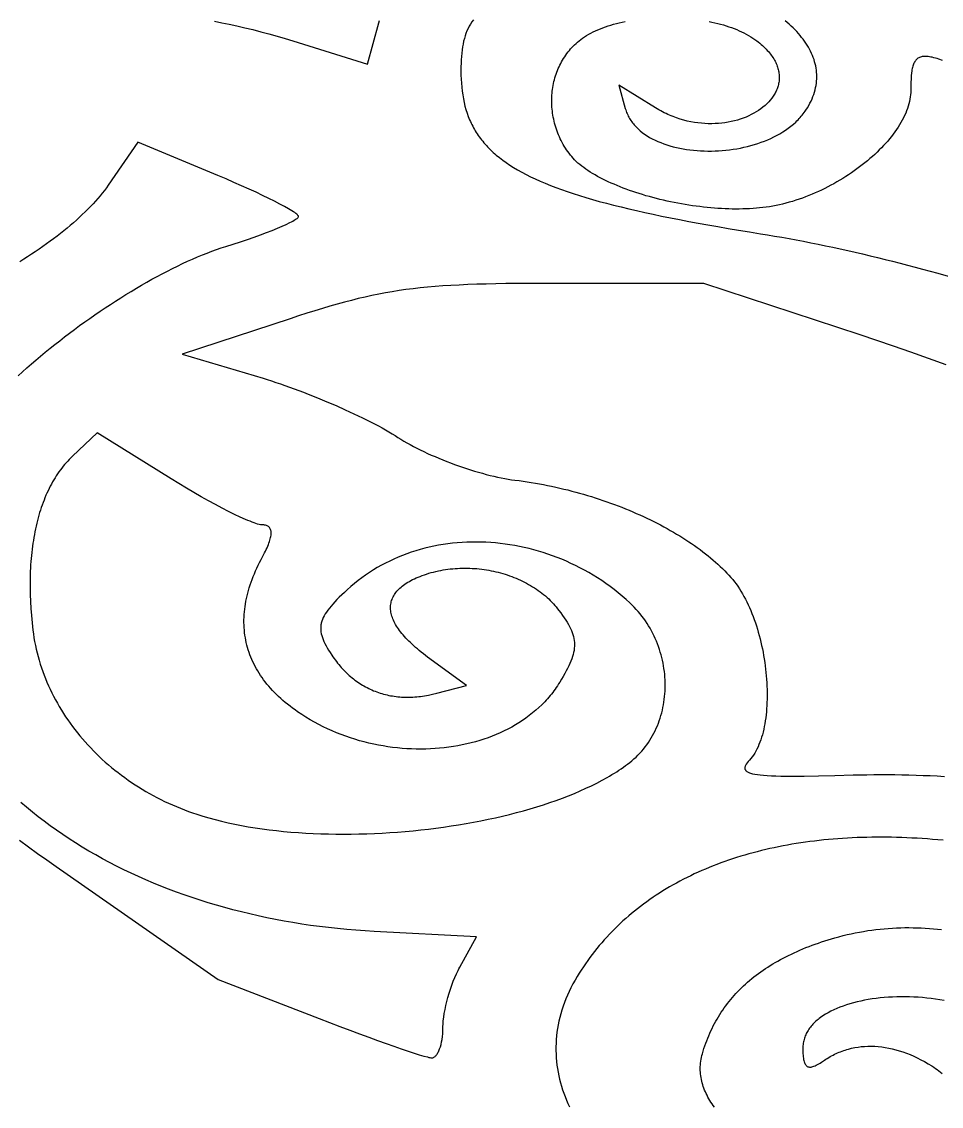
# Model space of a CAD drawing. Extents: x -500 to 500, y -999 to 1001.
# Drawn here: x -6.6 to 194.2, y -171.1 to 65.8 of the extents above; entities that cross this region are included whole.
import ezdxf

# ---------------------------------------------------------------- set-up
doc = ezdxf.new("R2010")
doc.units = 0
doc.layers.add('LAYER_1', color=18, linetype='CONTINUOUS')

msp = doc.modelspace()

# ---------------------------------------------------------------- linework, layer by layer
at = {"layer": 'LAYER_1'}
for points in [[(35.51, 65.87), (37.08, 65.57), (38.71, 65.23), (40.39, 64.87), (42.11, 64.47), (43.86, 64.05), (45.63, 63.6), (47.4, 63.13), (49.16, 62.64), (50.9, 62.13), (52.61, 61.61), (68.94, 56.5), (71.39, 65.52), (71.55, 66.04)], [(92.04, 66.21), (91.71, 65.75), (91.41, 65.28), (91.13, 64.8), (90.87, 64.3), (90.64, 63.78), (90.42, 63.24), (90.23, 62.69), (90.06, 62.12), (89.91, 61.53), (89.78, 60.91), (89.67, 60.28), (89.57, 59.62), (89.49, 58.93), (89.43, 58.21), (89.38, 57.47), (89.35, 56.7), (89.33, 55.9), (89.32, 55.06), (89.33, 54.14), (89.37, 53.23), (89.42, 52.35), (89.49, 51.48), (89.59, 50.62), (89.7, 49.79), (89.85, 48.96), (90.01, 48.16), (90.2, 47.37), (90.42, 46.6), (90.66, 45.84), (90.92, 45.1), (91.07, 44.73), (91.22, 44.37), (91.37, 44.01), (91.54, 43.66), (91.71, 43.31), (91.89, 42.96), (92.07, 42.61), (92.26, 42.27), (92.46, 41.94), (92.67, 41.6), (92.88, 41.27), (93.1, 40.94), (93.33, 40.62), (93.57, 40.29), (93.81, 39.98), (94.07, 39.66), (94.32, 39.35), (94.59, 39.04), (94.87, 38.73), (95.15, 38.43), (95.44, 38.13), (95.74, 37.83), (96.05, 37.53), (96.37, 37.24), (96.69, 36.95), (97.02, 36.67), (97.71, 36.1), (98.44, 35.55), (99.2, 35), (100, 34.46), (100.83, 33.94), (101.7, 33.42), (102.61, 32.91), (103.55, 32.41), (104.54, 31.92), (105.56, 31.44), (106.62, 30.96), (107.72, 30.49), (108.87, 30.03), (110.05, 29.58), (111.27, 29.13), (112.54, 28.69), (113.85, 28.25), (115.21, 27.82), (116.61, 27.39), (118.05, 26.97), (119.54, 26.55), (121.07, 26.14), (122.65, 25.73), (124.28, 25.33), (125.96, 24.93), (127.68, 24.53), (129.45, 24.13), (131.27, 23.74), (133.14, 23.35), (135.06, 22.96), (137.03, 22.57), (139.05, 22.18), (141.13, 21.8), (143.26, 21.41), (145.44, 21.03), (147.67, 20.64), (149.96, 20.26), (152.3, 19.87), (154.7, 19.49), (156.25, 19.23), (157.82, 18.97), (159.39, 18.7), (160.96, 18.41), (162.55, 18.12), (164.14, 17.82), (165.73, 17.51), (167.33, 17.19), (168.94, 16.86), (170.55, 16.52), (172.16, 16.17), (173.78, 15.81), (175.4, 15.44), (177.03, 15.07), (178.66, 14.68), (180.29, 14.29), (181.93, 13.88), (183.56, 13.47), (185.21, 13.05), (186.85, 12.63), (188.49, 12.19), (190.14, 11.75), (193.43, 10.83), (196.73, 9.89)], [(194.49, 57.33), (193.67, 57.61), (193.29, 57.73), (192.92, 57.84), (192.57, 57.93), (192.24, 58.01), (191.92, 58.07), (191.61, 58.13), (191.32, 58.16), (191.04, 58.19), (190.78, 58.2), (190.53, 58.2), (190.29, 58.18), (190.07, 58.15), (189.86, 58.1), (189.66, 58.05), (189.47, 57.98), (189.29, 57.89), (189.12, 57.79), (188.97, 57.68), (188.82, 57.55), (188.69, 57.41), (188.56, 57.26), (188.45, 57.09), (188.34, 56.91), (188.24, 56.71), (188.15, 56.5), (188.07, 56.28), (187.99, 56.04), (187.93, 55.79), (187.87, 55.53), (187.81, 55.25), (187.76, 54.95), (187.72, 54.65), (187.66, 53.99), (187.61, 53.28), (187.58, 52.51), (187.56, 51.69), (187.56, 50.8), (187.54, 50.32), (187.51, 49.83), (187.45, 49.34), (187.37, 48.84), (187.27, 48.34), (187.14, 47.84), (187, 47.33), (186.83, 46.83), (186.64, 46.32), (186.44, 45.81), (186.21, 45.3), (185.96, 44.79), (185.69, 44.28), (185.41, 43.77), (185.11, 43.26), (184.79, 42.76), (184.45, 42.25), (184.09, 41.74), (183.72, 41.24), (183.33, 40.73), (182.93, 40.23), (182.51, 39.73), (182.07, 39.24), (181.62, 38.75), (181.16, 38.26), (180.68, 37.77), (180.19, 37.29), (179.68, 36.81), (179.16, 36.34), (178.63, 35.88), (178.09, 35.42), (177.53, 34.96), (176.97, 34.51), (176.39, 34.07), (175.8, 33.63), (175.21, 33.2), (174.6, 32.78), (173.98, 32.36), (173.36, 31.96), (172.73, 31.56), (172.08, 31.17), (171.43, 30.79), (170.78, 30.41), (170.11, 30.05), (169.44, 29.7), (168.76, 29.36), (168.08, 29.02), (167.39, 28.7), (166.7, 28.39), (166, 28.09), (165.3, 27.8), (164.59, 27.53), (163.88, 27.27), (163.17, 27.01), (162.45, 26.78), (161.74, 26.55), (161.02, 26.34), (160.3, 26.14), (159.57, 25.96), (158.85, 25.79), (158.13, 25.64), (157.4, 25.5), (156.68, 25.38), (155.96, 25.27), (155.26, 25.18), (154.55, 25.1), (153.83, 25.03), (153.1, 24.98), (152.37, 24.93), (151.62, 24.9), (150.87, 24.88), (150.11, 24.86), (149.35, 24.86), (148.58, 24.87), (147.8, 24.89), (147.02, 24.92), (146.24, 24.96), (145.45, 25), (144.66, 25.06), (143.86, 25.13), (143.07, 25.21), (142.27, 25.29), (141.47, 25.39), (140.67, 25.49), (139.87, 25.6), (139.07, 25.72), (138.28, 25.85), (137.48, 25.99), (136.69, 26.14), (135.9, 26.29), (135.11, 26.45), (134.32, 26.62), (133.54, 26.8), (132.77, 26.98), (132, 27.17), (131.24, 27.37), (130.48, 27.58), (129.73, 27.79), (128.99, 28.01), (128.26, 28.24), (127.53, 28.47), (126.82, 28.71), (126.11, 28.95), (125.41, 29.21), (124.73, 29.46), (124.06, 29.73), (123.4, 29.99), (122.75, 30.27), (122.11, 30.55), (121.49, 30.83), (120.88, 31.12), (120.29, 31.41), (119.71, 31.71), (119.14, 32.01), (118.6, 32.32), (118.07, 32.63), (117.56, 32.95), (117.06, 33.27), (116.59, 33.59), (116.13, 33.92), (115.69, 34.25), (115.27, 34.59), (114.88, 34.92), (114.5, 35.27), (114.14, 35.61), (113.81, 35.96), (113.5, 36.31), (113.22, 36.66), (112.93, 37.04), (112.66, 37.42), (112.39, 37.81), (112.14, 38.2), (111.89, 38.59), (111.66, 38.99), (111.44, 39.4), (111.22, 39.81), (111.02, 40.22), (110.83, 40.63), (110.65, 41.05), (110.48, 41.47), (110.32, 41.9), (110.17, 42.32), (110.03, 42.75), (109.9, 43.18), (109.78, 43.61), (109.67, 44.04), (109.57, 44.48), (109.49, 44.91), (109.41, 45.35), (109.34, 45.79), (109.28, 46.23), (109.24, 46.66), (109.2, 47.1), (109.17, 47.54), (109.16, 47.98), (109.15, 48.41), (109.15, 48.85), (109.17, 49.28), (109.19, 49.72), (109.22, 50.15), (109.27, 50.58), (109.32, 51.01), (109.38, 51.43), (109.46, 51.86), (109.54, 52.28), (109.63, 52.7), (109.74, 53.11), (109.85, 53.52), (109.97, 53.93), (110.11, 54.34), (110.25, 54.74), (110.4, 55.14), (110.56, 55.53), (110.74, 55.92), (110.92, 56.3), (111.11, 56.68), (111.31, 57.05), (111.52, 57.42), (111.74, 57.78), (111.97, 58.14), (112.21, 58.49), (112.46, 58.84), (112.72, 59.17), (112.99, 59.5), (113.26, 59.83), (113.55, 60.15), (113.85, 60.46), (114.15, 60.76), (114.47, 61.05), (114.8, 61.34), (115.13, 61.62), (115.47, 61.89), (115.89, 62.19), (116.32, 62.48), (116.77, 62.77), (117.23, 63.04), (117.71, 63.3), (118.21, 63.56), (118.72, 63.8), (119.24, 64.04), (119.78, 64.26), (120.33, 64.48), (120.9, 64.68), (121.47, 64.88), (122.06, 65.06), (122.66, 65.24), (123.27, 65.4), (123.88, 65.56), (124.51, 65.7), (125.15, 65.84)], [(143.49, 65.84), (144.13, 65.71), (144.77, 65.56), (145.4, 65.41), (146.02, 65.24), (146.64, 65.07), (147.24, 64.88), (147.83, 64.69), (148.41, 64.49), (148.98, 64.27), (149.54, 64.05), (150.08, 63.82), (150.61, 63.58), (151.13, 63.33), (151.63, 63.07), (152.12, 62.79), (152.59, 62.51), (153.04, 62.22), (153.48, 61.93), (153.9, 61.62), (154.24, 61.36), (154.56, 61.1), (154.86, 60.84), (155.16, 60.58), (155.44, 60.31), (155.71, 60.05), (155.97, 59.79), (156.22, 59.52), (156.45, 59.26), (156.68, 59), (156.89, 58.73), (157.09, 58.47), (157.28, 58.2), (157.45, 57.94), (157.62, 57.68), (157.77, 57.41), (157.92, 57.15), (158.05, 56.88), (158.17, 56.62), (158.28, 56.36), (158.38, 56.1), (158.47, 55.83), (158.55, 55.57), (158.62, 55.31), (158.68, 55.06), (158.73, 54.8), (158.77, 54.54), (158.8, 54.28), (158.82, 54.03), (158.83, 53.78), (158.83, 53.52), (158.83, 53.27), (158.81, 53.02), (158.78, 52.77), (158.75, 52.53), (158.7, 52.28), (158.65, 52.04), (158.59, 51.8), (158.52, 51.56), (158.44, 51.32), (158.35, 51.09), (158.26, 50.85), (158.16, 50.62), (158.04, 50.4), (157.93, 50.17), (157.8, 49.95), (157.66, 49.72), (157.52, 49.51), (157.37, 49.29), (157.22, 49.08), (156.88, 48.66), (156.52, 48.25), (156.13, 47.86), (155.72, 47.48), (155.28, 47.11), (154.81, 46.76), (154.32, 46.42), (153.81, 46.09), (153.28, 45.79), (152.73, 45.5), (152.16, 45.22), (151.57, 44.97), (150.96, 44.73), (150.33, 44.51), (149.69, 44.31), (149.03, 44.13), (148.36, 43.98), (147.68, 43.84), (146.98, 43.73), (146.27, 43.63), (145.55, 43.57), (144.82, 43.52), (144.09, 43.5), (143.34, 43.5), (142.59, 43.53), (141.83, 43.59), (141.06, 43.67), (140.29, 43.78), (139.52, 43.92), (138.75, 44.09), (137.97, 44.28), (137.19, 44.51), (136.42, 44.76), (135.64, 45.05), (135.25, 45.21), (134.87, 45.37), (134.48, 45.54), (134.1, 45.72), (133.71, 45.91), (133.33, 46.1), (132.95, 46.31), (132.57, 46.52), (132.19, 46.74), (131.81, 46.97), (123.77, 51.95), (125.21, 46.83), (125.3, 46.54), (125.39, 46.26), (125.5, 45.99), (125.61, 45.72), (125.73, 45.45), (125.85, 45.19), (125.99, 44.93), (126.13, 44.68), (126.29, 44.43), (126.45, 44.18), (126.61, 43.94), (126.79, 43.71), (126.97, 43.48), (127.16, 43.25), (127.36, 43.03), (127.57, 42.81), (127.78, 42.59), (128, 42.38), (128.22, 42.18), (128.45, 41.98), (128.93, 41.59), (129.44, 41.22), (129.97, 40.87), (130.53, 40.53), (131.1, 40.21), (131.7, 39.91), (132.31, 39.63), (132.95, 39.37), (133.6, 39.12), (134.27, 38.89), (134.95, 38.68), (135.65, 38.49), (136.37, 38.31), (137.09, 38.15), (137.83, 38.01), (138.57, 37.89), (139.33, 37.79), (140.1, 37.7), (140.87, 37.63), (141.65, 37.58), (142.43, 37.55), (143.22, 37.53), (144.01, 37.53), (144.81, 37.55), (145.6, 37.59), (146.4, 37.65), (147.19, 37.72), (147.99, 37.81), (148.78, 37.92), (149.56, 38.05), (150.35, 38.19), (151.12, 38.36), (151.89, 38.54), (152.65, 38.74), (153.41, 38.95), (154.15, 39.19), (154.88, 39.44), (155.6, 39.71), (156.31, 40), (157, 40.31), (157.68, 40.63), (158.34, 40.97), (158.99, 41.33), (159.61, 41.71), (160.22, 42.11), (160.81, 42.52), (161.37, 42.96), (161.92, 43.41), (162.44, 43.87), (162.69, 44.12), (162.94, 44.36), (163.18, 44.61), (163.41, 44.87), (163.64, 45.13), (163.86, 45.39), (164.07, 45.66), (164.27, 45.93), (164.47, 46.21), (164.66, 46.49), (164.98, 46.98), (165.27, 47.47), (165.54, 47.97), (165.78, 48.46), (166, 48.95), (166.2, 49.43), (166.38, 49.92), (166.54, 50.41), (166.67, 50.9), (166.78, 51.38), (166.88, 51.86), (166.95, 52.34), (167, 52.82), (167.03, 53.3), (167.04, 53.78), (167.03, 54.25), (167, 54.73), (166.95, 55.2), (166.88, 55.66), (166.79, 56.13), (166.69, 56.59), (166.56, 57.05), (166.42, 57.51), (166.26, 57.97), (166.08, 58.42), (165.88, 58.87), (165.67, 59.32), (165.44, 59.76), (165.2, 60.21), (164.93, 60.64), (164.65, 61.08), (164.36, 61.51), (164.05, 61.94), (163.72, 62.36), (163.38, 62.78), (163.03, 63.2), (162.66, 63.61), (162.27, 64.02), (161.87, 64.42), (161.46, 64.82), (161.03, 65.22), (160.59, 65.61), (160.14, 66)], [(-7.4, -11.56), (-6.44, -10.69), (-5.47, -9.83), (-4.49, -8.97), (-3.49, -8.11), (-2.47, -7.25), (-1.45, -6.4), (-0.41, -5.55), (0.64, -4.71), (1.71, -3.88), (2.78, -3.05), (3.86, -2.22), (4.95, -1.41), (6.05, -0.6), (7.16, 0.2), (8.27, 0.98), (9.39, 1.76), (10.51, 2.53), (11.64, 3.29), (12.77, 4.04), (13.9, 4.77), (15.04, 5.49), (16.17, 6.2), (17.31, 6.89), (18.45, 7.57), (19.58, 8.24), (20.71, 8.89), (21.85, 9.52), (22.97, 10.14), (24.1, 10.74), (25.22, 11.32), (26.33, 11.88), (27.44, 12.42), (28.53, 12.95), (29.63, 13.45), (30.71, 13.94), (31.78, 14.4), (32.85, 14.84), (33.9, 15.25), (34.94, 15.65), (35.97, 16.02), (36.99, 16.37), (37.99, 16.69), (39.61, 17.2), (41.19, 17.72), (42.72, 18.23), (44.18, 18.74), (45.57, 19.24), (46.88, 19.73), (48.1, 20.21), (49.23, 20.67), (50.26, 21.1), (51.17, 21.51), (51.96, 21.9), (52.31, 22.08), (52.62, 22.25), (52.91, 22.41), (53.15, 22.56), (53.36, 22.71), (53.54, 22.84), (53.67, 22.96), (53.77, 23.08), (53.8, 23.13), (53.82, 23.18), (53.84, 23.22), (53.84, 23.27), (53.83, 23.31), (53.81, 23.36), (53.73, 23.47), (53.62, 23.6), (53.46, 23.74), (53.25, 23.9), (53.01, 24.08), (52.73, 24.27), (52.41, 24.47), (51.66, 24.92), (50.77, 25.42), (49.76, 25.97), (48.62, 26.56), (47.37, 27.18), (46.01, 27.84), (44.57, 28.52), (43.04, 29.22), (41.43, 29.95), (39.75, 30.69), (38.02, 31.44), (36.24, 32.19), (18.77, 39.49), (12.28, 30.07), (11.88, 29.49), (11.45, 28.92), (10.99, 28.34), (10.52, 27.76), (10.03, 27.17), (9.51, 26.59), (8.97, 26), (8.42, 25.41), (7.84, 24.83), (7.25, 24.24), (6.63, 23.65), (6, 23.06), (5.35, 22.47), (4.69, 21.89), (4, 21.3), (3.3, 20.71), (2.59, 20.13), (1.86, 19.55), (1.11, 18.97), (0.36, 18.39), (-0.42, 17.82), (-1.2, 17.24), (-2, 16.68), (-2.81, 16.11), (-3.63, 15.55), (-4.47, 14.99), (-5.31, 14.44), (-6.17, 13.89), (-7.03, 13.35)], [(195.29, -9.14), (191.43, -7.74), (187.59, -6.39), (183.81, -5.07), (180.11, -3.81), (176.52, -2.62), (142.37, 8.62), (108.97, 8.63), (106.34, 8.63), (103.83, 8.62), (101.43, 8.6), (99.13, 8.58), (96.92, 8.54), (94.81, 8.49), (92.78, 8.44), (90.83, 8.37), (88.95, 8.28), (87.14, 8.18), (85.38, 8.07), (83.69, 7.95), (82.04, 7.8), (80.43, 7.64), (78.86, 7.46), (77.32, 7.27), (75.81, 7.05), (74.32, 6.81), (72.83, 6.56), (71.36, 6.28), (69.88, 5.97), (68.4, 5.65), (66.91, 5.3), (65.4, 4.92), (63.87, 4.52), (62.31, 4.09), (60.71, 3.64), (59.08, 3.15), (57.39, 2.64), (55.65, 2.1), (53.86, 1.52), (52, 0.92), (28.42, -6.82), (46.1, -12.1), (47.02, -12.38), (47.97, -12.67), (48.92, -12.99), (49.9, -13.31), (50.88, -13.65), (51.88, -14.01), (52.88, -14.37), (53.9, -14.75), (54.92, -15.14), (55.94, -15.53), (57.99, -16.35), (60.03, -17.2), (62.05, -18.07), (64.03, -18.95), (65.01, -19.4), (65.96, -19.85), (66.9, -20.29), (67.82, -20.74), (68.72, -21.19), (69.6, -21.63), (70.45, -22.07), (71.28, -22.51), (72.08, -22.95), (72.84, -23.37), (73.58, -23.8), (74.28, -24.21), (74.95, -24.62), (75.57, -25.02), (76.19, -25.41), (76.84, -25.8), (77.52, -26.19), (78.22, -26.58), (78.94, -26.97), (79.69, -27.36), (80.45, -27.74), (81.23, -28.11), (82.03, -28.49), (82.85, -28.85), (83.67, -29.21), (84.51, -29.57), (85.35, -29.91), (86.21, -30.25), (87.07, -30.58), (87.94, -30.91), (88.81, -31.22), (89.68, -31.52), (90.55, -31.81), (91.42, -32.09), (92.28, -32.36), (93.14, -32.61), (94, -32.85), (94.84, -33.08), (95.68, -33.3), (96.5, -33.49), (97.31, -33.68), (98.11, -33.84), (98.89, -33.99), (99.65, -34.13), (100.39, -34.24), (101.11, -34.34), (102.01, -34.45), (102.9, -34.58), (103.8, -34.71), (104.69, -34.85), (105.58, -35), (106.47, -35.16), (107.36, -35.32), (108.25, -35.5), (109.13, -35.68), (110.01, -35.87), (110.89, -36.07), (111.77, -36.28), (112.64, -36.49), (113.51, -36.71), (114.38, -36.94), (115.24, -37.18), (116.1, -37.43), (116.96, -37.68), (117.81, -37.94), (118.66, -38.2), (119.5, -38.48), (120.34, -38.76), (121.17, -39.05), (122, -39.34), (122.82, -39.64), (123.64, -39.95), (124.45, -40.27), (125.25, -40.59), (126.05, -40.91), (126.84, -41.25), (127.62, -41.59), (128.4, -41.93), (129.17, -42.29), (129.93, -42.64), (130.69, -43.01), (131.43, -43.37), (132.17, -43.75), (132.9, -44.13), (133.62, -44.51), (134.34, -44.9), (135.04, -45.3), (135.74, -45.7), (136.42, -46.11), (137.1, -46.52), (137.76, -46.93), (138.42, -47.35), (139.07, -47.78), (139.7, -48.21), (140.33, -48.64), (140.94, -49.08), (141.55, -49.52), (142.14, -49.96), (142.72, -50.41), (143.29, -50.87), (143.84, -51.33), (144.39, -51.79), (144.92, -52.25), (145.44, -52.72), (145.95, -53.19), (146.44, -53.67), (146.92, -54.15), (147.39, -54.63), (147.85, -55.12), (148.29, -55.6), (148.67, -56.06), (149.05, -56.53), (149.42, -57.02), (149.78, -57.53), (150.13, -58.05), (150.47, -58.59), (150.8, -59.15), (151.13, -59.73), (151.44, -60.32), (151.75, -60.92), (152.04, -61.54), (152.33, -62.16), (152.6, -62.81), (152.87, -63.46), (153.13, -64.12), (153.37, -64.79), (153.61, -65.48), (153.84, -66.17), (154.05, -66.87), (154.26, -67.57), (154.46, -68.29), (154.64, -69), (154.82, -69.73), (154.99, -70.46), (155.14, -71.19), (155.29, -71.92), (155.42, -72.66), (155.54, -73.4), (155.66, -74.14), (155.76, -74.88), (155.85, -75.63), (155.93, -76.37), (156, -77.1), (156.06, -77.84), (156.11, -78.57), (156.14, -79.3), (156.17, -80.03), (156.18, -80.75), (156.18, -81.46), (156.17, -82.17), (156.15, -82.87), (156.12, -83.57), (156.07, -84.25), (156.02, -84.93), (155.95, -85.6), (155.87, -86.25), (155.78, -86.9), (155.67, -87.53), (155.56, -88.15), (155.43, -88.76), (155.29, -89.35), (155.14, -89.93), (154.97, -90.49), (154.79, -91.04), (154.6, -91.57), (154.4, -92.09), (154.19, -92.58), (153.96, -93.06), (153.72, -93.52), (153.47, -93.96), (153.2, -94.37), (152.92, -94.77), (152.63, -95.14), (152.32, -95.5), (152.05, -95.81), (151.81, -96.1), (151.62, -96.38), (151.54, -96.52), (151.47, -96.64), (151.42, -96.77), (151.37, -96.89), (151.34, -97.01), (151.32, -97.12), (151.32, -97.23), (151.32, -97.34), (151.34, -97.44), (151.38, -97.54), (151.43, -97.63), (151.49, -97.72), (151.57, -97.81), (151.66, -97.9), (151.77, -97.98), (151.89, -98.05), (152.03, -98.13), (152.19, -98.2), (152.36, -98.26), (152.55, -98.33), (152.75, -98.39), (152.98, -98.45), (153.48, -98.55), (154.05, -98.64), (154.69, -98.73), (155.42, -98.79), (156.22, -98.85), (157.11, -98.9), (158.08, -98.94), (159.14, -98.96), (160.28, -98.98), (161.52, -98.99), (162.85, -98.98), (164.27, -98.97), (167.42, -98.92), (170.98, -98.84), (174.97, -98.73), (176.46, -98.7), (177.96, -98.67), (179.47, -98.65), (181, -98.64), (182.53, -98.65), (184.07, -98.66), (185.61, -98.68), (187.16, -98.72), (188.71, -98.76), (190.26, -98.81), (191.81, -98.88), (193.35, -98.95), (194.89, -99.03)], [(-7.11, -112.98), (-5.14, -114.42), (-3.14, -115.85), (-1.12, -117.29), (0.92, -118.72), (36.28, -143.38), (58.37, -151.94), (60.63, -152.81), (62.86, -153.66), (65.03, -154.48), (67.14, -155.26), (69.17, -156.01), (71.12, -156.72), (72.96, -157.38), (74.69, -157.98), (76.3, -158.54), (77.76, -159.03), (79.08, -159.46), (80.23, -159.82), (81.2, -160.11), (81.98, -160.32), (82.3, -160.4), (82.56, -160.45), (82.77, -160.49), (82.93, -160.5), (83.05, -160.49), (83.18, -160.47), (83.3, -160.42), (83.42, -160.36), (83.54, -160.29), (83.66, -160.2), (83.77, -160.1), (83.89, -159.98), (83.99, -159.85), (84.1, -159.7), (84.2, -159.54), (84.3, -159.37), (84.4, -159.19), (84.49, -158.99), (84.58, -158.78), (84.67, -158.56), (84.83, -158.09), (84.97, -157.59), (85.1, -157.04), (85.2, -156.47), (85.28, -155.86), (85.35, -155.23), (85.38, -154.58), (85.4, -153.91), (85.4, -153.56), (85.41, -153.2), (85.44, -152.83), (85.47, -152.45), (85.56, -151.66), (85.68, -150.83), (85.84, -149.97), (86.02, -149.1), (86.23, -148.21), (86.47, -147.31), (86.73, -146.41), (87.01, -145.52), (87.31, -144.64), (87.63, -143.78), (87.97, -142.95), (88.32, -142.16), (88.68, -141.4), (88.87, -141.04), (89.06, -140.69), (92.72, -134.06), (70.39, -132.9), (68.37, -132.78), (66.37, -132.64), (64.37, -132.47), (62.39, -132.28), (60.41, -132.07), (58.45, -131.83), (56.5, -131.57), (54.56, -131.28), (52.64, -130.98), (50.72, -130.64), (48.82, -130.29), (46.94, -129.91), (45.07, -129.51), (43.21, -129.09), (41.37, -128.65), (39.54, -128.18), (37.73, -127.69), (35.93, -127.18), (34.15, -126.65), (32.38, -126.09), (30.63, -125.52), (28.9, -124.92), (27.19, -124.31), (25.49, -123.67), (23.81, -123.01), (22.15, -122.33), (20.51, -121.63), (18.88, -120.91), (17.28, -120.18), (15.7, -119.42), (14.13, -118.64), (12.58, -117.84), (11.06, -117.03), (9.56, -116.19), (8.07, -115.34), (6.61, -114.46), (5.17, -113.57), (3.75, -112.66), (2.36, -111.73), (0.98, -110.79), (-0.37, -109.82), (-1.69, -108.84), (-2.99, -107.84), (-4.27, -106.82), (-5.53, -105.79), (-6.76, -104.74)], [(194.62, -113), (193.48, -112.89), (192.33, -112.79), (191.19, -112.71), (190.06, -112.63), (188.93, -112.56), (187.81, -112.5), (186.69, -112.44), (185.58, -112.4), (184.47, -112.37), (183.37, -112.34), (182.27, -112.33), (181.18, -112.32), (180.1, -112.32), (179.02, -112.33), (177.94, -112.35), (176.88, -112.38), (175.81, -112.42), (174.76, -112.46), (173.71, -112.52), (172.66, -112.58), (171.62, -112.66), (170.59, -112.74), (169.57, -112.83), (168.55, -112.93), (167.53, -113.04), (166.53, -113.15), (165.53, -113.28), (164.53, -113.42), (163.54, -113.56), (162.56, -113.71), (161.59, -113.87), (160.62, -114.04), (159.66, -114.22), (158.7, -114.41), (157.75, -114.61), (156.81, -114.81), (155.88, -115.02), (154.95, -115.25), (154.03, -115.48), (153.11, -115.72), (152.21, -115.97), (151.31, -116.22), (150.42, -116.49), (149.53, -116.76), (148.65, -117.05), (147.78, -117.34), (146.92, -117.64), (146.06, -117.95), (145.21, -118.27), (144.37, -118.59), (143.54, -118.93), (142.71, -119.27), (141.9, -119.62), (141.09, -119.98), (140.28, -120.35), (139.49, -120.73), (138.7, -121.12), (137.92, -121.51), (137.15, -121.92), (136.39, -122.33), (135.63, -122.75), (134.89, -123.18), (134.15, -123.61), (133.42, -124.06), (132.7, -124.51), (131.98, -124.98), (131.28, -125.45), (130.58, -125.93), (129.89, -126.42), (129.21, -126.91), (128.54, -127.42), (127.88, -127.93), (127.23, -128.45), (126.58, -128.98), (125.95, -129.52), (125.32, -130.07), (124.7, -130.62), (124.09, -131.19), (123.49, -131.76), (122.9, -132.34), (122.32, -132.93), (121.74, -133.52), (121.18, -134.13), (120.62, -134.74), (120.08, -135.36), (119.54, -135.99), (119.02, -136.63), (118.5, -137.28), (117.99, -137.93), (117.49, -138.6), (117.01, -139.27), (116.53, -139.95), (116.06, -140.63), (115.6, -141.33), (115.15, -142.03), (114.71, -142.75), (114.23, -143.56), (113.78, -144.37), (113.35, -145.19), (112.96, -146), (112.59, -146.81), (112.24, -147.63), (111.92, -148.44), (111.63, -149.25), (111.36, -150.07), (111.12, -150.88), (110.91, -151.69), (110.71, -152.5), (110.55, -153.31), (110.41, -154.12), (110.29, -154.92), (110.2, -155.73), (110.13, -156.53), (110.08, -157.33), (110.06, -158.13), (110.06, -158.92), (110.08, -159.71), (110.13, -160.5), (110.2, -161.29), (110.29, -162.08), (110.4, -162.86), (110.54, -163.64), (110.69, -164.41), (110.87, -165.18), (111.07, -165.95), (111.29, -166.71), (111.53, -167.47), (111.79, -168.23), (112.07, -168.98), (112.37, -169.73), (112.69, -170.47), (113.03, -171.2)], [(144.67, -171.26), (144.41, -170.9), (144.15, -170.54), (143.91, -170.17), (143.68, -169.8), (143.46, -169.43), (143.26, -169.06), (143.06, -168.68), (142.87, -168.3), (142.7, -167.92), (142.54, -167.54), (142.39, -167.16), (142.25, -166.77), (142.12, -166.39), (142.01, -166), (141.91, -165.61), (141.82, -165.21), (141.75, -164.82), (141.69, -164.43), (141.64, -164.03), (141.6, -163.63), (141.58, -163.24), (141.57, -162.84), (141.58, -162.44), (141.6, -162.04), (141.64, -161.64), (141.69, -161.23), (141.75, -160.83), (141.83, -160.43), (141.93, -160.02), (142.04, -159.62), (142.21, -159.04), (142.39, -158.46), (142.58, -157.89), (142.78, -157.33), (142.99, -156.77), (143.21, -156.22), (143.44, -155.67), (143.67, -155.14), (143.91, -154.6), (144.16, -154.08), (144.42, -153.55), (144.69, -153.04), (144.97, -152.53), (145.26, -152.03), (145.55, -151.53), (145.86, -151.04), (146.17, -150.55), (146.49, -150.08), (146.82, -149.6), (147.16, -149.14), (147.51, -148.67), (147.87, -148.22), (148.23, -147.77), (148.6, -147.33), (148.99, -146.89), (149.38, -146.46), (149.78, -146.03), (150.19, -145.61), (150.61, -145.2), (151.04, -144.79), (151.47, -144.39), (151.92, -143.99), (152.37, -143.6), (152.84, -143.21), (153.31, -142.83), (153.79, -142.46), (154.28, -142.09), (154.78, -141.73), (155.29, -141.37), (155.81, -141.02), (156.33, -140.68), (156.87, -140.34), (157.41, -140.01), (157.97, -139.68), (158.53, -139.36), (159.1, -139.04), (159.68, -138.73), (160.27, -138.42), (160.87, -138.12), (161.48, -137.83), (162.1, -137.54), (162.73, -137.26), (163.36, -136.98), (164.01, -136.71), (164.66, -136.44), (165.33, -136.18), (166, -135.93), (166.68, -135.68), (167.38, -135.44), (168.08, -135.2), (168.79, -134.96), (169.51, -134.74), (170.24, -134.51), (170.97, -134.3), (171.86, -134.05), (172.76, -133.82), (173.65, -133.6), (174.55, -133.4), (175.44, -133.21), (176.34, -133.04), (177.24, -132.88), (178.14, -132.73), (179.04, -132.6), (179.94, -132.49), (180.84, -132.39), (181.74, -132.3), (182.64, -132.23), (183.54, -132.17), (184.45, -132.13), (185.35, -132.09), (186.24, -132.07), (187.14, -132.07), (188.04, -132.08), (188.94, -132.1), (189.83, -132.13), (190.72, -132.18), (191.61, -132.24), (192.5, -132.31), (193.39, -132.39), (194.27, -132.49)], [(194.81, -147.97), (193.87, -147.81), (192.93, -147.67), (191.98, -147.54), (191.04, -147.44), (190.09, -147.35), (189.15, -147.28), (188.21, -147.23), (187.27, -147.19), (186.34, -147.17), (185.41, -147.17), (184.48, -147.19), (183.57, -147.23), (182.66, -147.28), (181.76, -147.35), (180.87, -147.43), (180, -147.53), (179.13, -147.65), (178.28, -147.79), (177.45, -147.94), (176.63, -148.11), (175.82, -148.29), (175.03, -148.49), (174.26, -148.71), (173.52, -148.94), (172.79, -149.19), (172.08, -149.45), (171.39, -149.73), (170.73, -150.03), (170.09, -150.34), (169.48, -150.66), (168.9, -151), (168.34, -151.36), (167.81, -151.73), (167.56, -151.92), (167.31, -152.12), (167.08, -152.31), (166.84, -152.52), (166.62, -152.72), (166.41, -152.93), (166.2, -153.14), (166, -153.36), (165.81, -153.58), (165.63, -153.8), (165.46, -154.03), (165.3, -154.26), (165.14, -154.5), (165, -154.74), (164.86, -154.98), (164.73, -155.22), (164.62, -155.47), (164.51, -155.72), (164.41, -155.98), (164.32, -156.24), (164.24, -156.5), (164.17, -156.76), (164.12, -157.03), (164.07, -157.31), (164.03, -157.58), (164, -157.86), (163.99, -158.14), (163.98, -158.43), (163.99, -159.24), (164.01, -159.61), (164.03, -159.95), (164.06, -160.28), (164.1, -160.58), (164.15, -160.86), (164.2, -161.11), (164.26, -161.35), (164.34, -161.56), (164.42, -161.75), (164.51, -161.92), (164.61, -162.07), (164.71, -162.2), (164.83, -162.31), (164.96, -162.39), (165.1, -162.46), (165.26, -162.5), (165.42, -162.52), (165.59, -162.53), (165.78, -162.51), (165.98, -162.47), (166.19, -162.42), (166.41, -162.34), (166.65, -162.24), (166.9, -162.13), (167.16, -161.99), (167.44, -161.84), (167.73, -161.67), (168.04, -161.48), (168.7, -161.04), (169, -160.83), (169.31, -160.63), (169.63, -160.44), (169.94, -160.25), (170.26, -160.08), (170.58, -159.9), (170.91, -159.74), (171.23, -159.58), (171.56, -159.43), (171.89, -159.29), (172.23, -159.16), (172.56, -159.03), (172.9, -158.91), (173.24, -158.8), (173.58, -158.69), (173.93, -158.59), (174.62, -158.41), (175.32, -158.27), (176.04, -158.15), (176.75, -158.06), (177.48, -158), (178.21, -157.96), (178.95, -157.96), (179.7, -157.99), (180.45, -158.04), (181.2, -158.12), (181.96, -158.23), (182.73, -158.37), (183.5, -158.54), (184.27, -158.74), (185.05, -158.96), (185.83, -159.22), (186.62, -159.5), (187.4, -159.81), (188.19, -160.15), (188.98, -160.52), (189.78, -160.91), (190.57, -161.34), (191.36, -161.79), (192.16, -162.27), (192.56, -162.53), (192.96, -162.8), (193.34, -163.07), (193.71, -163.35), (194.07, -163.63), (194.41, -163.92)]]:
    msp.add_lwpolyline(points, dxfattribs=at)
msp.add_lwpolyline([(126.17, -96.01), (126.65, -95.63), (127.11, -95.24), (127.55, -94.83), (127.98, -94.41), (128.4, -93.98), (128.8, -93.53), (129.19, -93.08), (129.56, -92.61), (129.91, -92.14), (130.25, -91.65), (130.58, -91.16), (130.89, -90.65), (131.18, -90.14), (131.46, -89.61), (131.73, -89.08), (131.98, -88.54), (132.21, -88), (132.43, -87.45), (132.64, -86.89), (132.83, -86.32), (133, -85.75), (133.16, -85.17), (133.3, -84.59), (133.43, -84), (133.55, -83.41), (133.65, -82.82), (133.73, -82.22), (133.8, -81.62), (133.85, -81.01), (133.89, -80.4), (133.92, -79.8), (133.92, -79.19), (133.92, -78.57), (133.9, -77.96), (133.86, -77.35), (133.81, -76.74), (133.74, -76.13), (133.66, -75.51), (133.56, -74.9), (133.45, -74.3), (133.32, -73.69), (133.18, -73.09), (133.02, -72.48), (132.85, -71.89), (132.66, -71.29), (132.46, -70.7), (132.24, -70.11), (132.01, -69.53), (131.76, -68.95), (131.5, -68.38), (131.22, -67.82), (130.93, -67.26), (130.62, -66.7), (130.29, -66.16), (129.96, -65.62), (129.6, -65.09), (129.23, -64.57), (128.85, -64.05), (128.45, -63.55), (128.04, -63.05), (127.61, -62.57), (127.16, -62.09), (126.7, -61.63), (126.23, -61.17), (125.39, -60.41), (124.53, -59.67), (123.66, -58.95), (122.78, -58.25), (121.89, -57.57), (120.98, -56.92), (120.06, -56.29), (119.13, -55.68), (118.19, -55.1), (117.24, -54.53), (116.28, -53.99), (115.31, -53.48), (114.34, -52.98), (113.35, -52.51), (112.36, -52.06), (111.36, -51.63), (110.35, -51.23), (109.33, -50.85), (108.31, -50.49), (107.29, -50.15), (106.26, -49.84), (105.23, -49.55), (104.19, -49.28), (103.15, -49.04), (102.11, -48.82), (101.06, -48.62), (100.01, -48.44), (98.96, -48.29), (97.91, -48.16), (96.86, -48.05), (95.81, -47.97), (94.77, -47.91), (93.72, -47.87), (92.67, -47.85), (91.63, -47.86), (90.59, -47.89), (89.55, -47.95), (88.51, -48.03), (87.48, -48.13), (86.46, -48.25), (85.44, -48.4), (84.42, -48.57), (83.41, -48.77), (82.41, -48.99), (81.41, -49.23), (80.42, -49.49), (79.44, -49.78), (78.47, -50.09), (77.51, -50.43), (76.56, -50.78), (75.61, -51.17), (74.68, -51.57), (73.76, -52), (72.85, -52.45), (71.95, -52.93), (71.06, -53.43), (70.19, -53.95), (69.33, -54.5), (68.49, -55.07), (67.65, -55.66), (66.84, -56.28), (66.04, -56.92), (65.25, -57.59), (64.48, -58.28), (63.87, -58.85), (63.3, -59.39), (62.76, -59.92), (62.25, -60.43), (61.78, -60.92), (61.35, -61.39), (60.95, -61.85), (60.58, -62.3), (60.25, -62.73), (59.95, -63.15), (59.68, -63.57), (59.45, -63.97), (59.25, -64.37), (59.08, -64.77), (58.94, -65.16), (58.83, -65.54), (58.79, -65.74), (58.75, -65.93), (58.73, -66.12), (58.71, -66.32), (58.7, -66.51), (58.69, -66.7), (58.71, -67.1), (58.75, -67.49), (58.83, -67.89), (58.93, -68.3), (59.06, -68.72), (59.22, -69.15), (59.41, -69.59), (59.62, -70.04), (59.87, -70.51), (60.14, -70.99), (60.43, -71.49), (60.75, -72), (61.1, -72.54), (61.35, -72.9), (61.6, -73.26), (61.85, -73.61), (62.11, -73.96), (62.38, -74.29), (62.64, -74.62), (62.91, -74.94), (63.19, -75.26), (63.47, -75.56), (63.75, -75.86), (64.04, -76.16), (64.33, -76.44), (64.63, -76.72), (64.93, -76.99), (65.23, -77.25), (65.54, -77.51), (65.85, -77.76), (66.17, -78), (66.49, -78.23), (66.81, -78.46), (67.14, -78.68), (67.46, -78.89), (67.8, -79.09), (68.13, -79.29), (68.48, -79.48), (68.82, -79.66), (69.17, -79.84), (69.52, -80), (69.87, -80.16), (70.23, -80.32), (70.59, -80.46), (70.95, -80.6), (71.32, -80.73), (71.69, -80.85), (72.06, -80.96), (72.44, -81.07), (72.81, -81.17), (73.2, -81.26), (73.58, -81.34), (73.97, -81.41), (74.36, -81.48), (74.75, -81.54), (75.15, -81.59), (75.55, -81.64), (75.95, -81.68), (76.35, -81.71), (76.76, -81.73), (77.17, -81.74), (77.58, -81.75), (77.99, -81.74), (78.41, -81.73), (78.83, -81.72), (79.25, -81.69), (79.67, -81.66), (80.1, -81.61), (80.52, -81.56), (80.95, -81.51), (81.38, -81.44), (81.82, -81.37), (82.26, -81.29), (83.13, -81.1), (84.02, -80.88), (90.5, -79.17), (82.05, -72.97), (81.58, -72.62), (81.11, -72.27), (80.66, -71.91), (80.23, -71.56), (79.81, -71.21), (79.4, -70.87), (79.01, -70.52), (78.64, -70.18), (78.27, -69.83), (77.93, -69.49), (77.59, -69.15), (77.28, -68.82), (76.97, -68.48), (76.68, -68.15), (76.41, -67.82), (76.15, -67.49), (75.9, -67.16), (75.67, -66.84), (75.45, -66.52), (75.25, -66.2), (75.06, -65.88), (74.89, -65.56), (74.73, -65.25), (74.59, -64.94), (74.46, -64.63), (74.35, -64.33), (74.25, -64.03), (74.16, -63.73), (74.09, -63.43), (74.03, -63.14), (73.99, -62.85), (73.96, -62.56), (73.95, -62.27), (73.95, -61.99), (73.97, -61.71), (74, -61.44), (74.05, -61.16), (74.11, -60.89), (74.18, -60.63), (74.27, -60.37), (74.38, -60.11), (74.5, -59.85), (74.63, -59.6), (74.78, -59.35), (74.94, -59.1), (75.12, -58.86), (75.31, -58.62), (75.52, -58.39), (75.74, -58.16), (75.98, -57.93), (76.23, -57.71), (76.5, -57.49), (76.78, -57.27), (77.07, -57.06), (77.38, -56.86), (77.71, -56.65), (78.05, -56.45), (78.4, -56.26), (78.77, -56.07), (79.15, -55.88), (79.55, -55.7), (79.96, -55.53), (80.39, -55.35), (80.83, -55.19), (81.33, -55.01), (81.83, -54.84), (82.34, -54.68), (82.85, -54.54), (83.36, -54.4), (83.87, -54.28), (84.39, -54.16), (84.91, -54.06), (85.43, -53.96), (85.95, -53.88), (86.47, -53.8), (87, -53.74), (87.53, -53.68), (88.05, -53.64), (88.58, -53.6), (89.11, -53.58), (89.64, -53.56), (90.17, -53.56), (90.7, -53.56), (91.23, -53.57), (91.75, -53.6), (92.28, -53.63), (92.81, -53.67), (93.33, -53.72), (93.85, -53.78), (94.38, -53.85), (94.9, -53.93), (95.41, -54.02), (95.93, -54.12), (96.44, -54.22), (96.95, -54.34), (97.45, -54.46), (97.96, -54.6), (98.46, -54.74), (98.95, -54.89), (99.44, -55.05), (99.93, -55.21), (100.42, -55.39), (100.89, -55.57), (101.37, -55.77), (101.84, -55.97), (102.3, -56.18), (102.76, -56.4), (103.21, -56.62), (103.66, -56.86), (104.1, -57.1), (104.53, -57.35), (104.96, -57.61), (105.38, -57.88), (105.79, -58.15), (106.2, -58.43), (106.6, -58.72), (106.99, -59.02), (107.37, -59.33), (107.75, -59.64), (108.12, -59.96), (108.48, -60.29), (108.82, -60.62), (109.17, -60.97), (109.5, -61.32), (109.82, -61.68), (110.13, -62.04), (110.43, -62.41), (110.73, -62.79), (111.13, -63.34), (111.51, -63.87), (111.87, -64.39), (112.2, -64.89), (112.5, -65.37), (112.78, -65.85), (113.03, -66.31), (113.25, -66.76), (113.45, -67.2), (113.63, -67.64), (113.77, -68.07), (113.89, -68.5), (113.99, -68.92), (114.06, -69.35), (114.1, -69.77), (114.12, -70.2), (114.11, -70.63), (114.08, -71.06), (114.02, -71.51), (113.93, -71.95), (113.82, -72.41), (113.68, -72.88), (113.52, -73.36), (113.33, -73.86), (113.11, -74.37), (112.87, -74.89), (112.61, -75.44), (112.31, -76), (112, -76.58), (111.65, -77.19), (111.28, -77.82), (110.89, -78.47), (110.65, -78.85), (110.41, -79.23), (110.15, -79.61), (109.9, -79.97), (109.63, -80.34), (109.36, -80.69), (109.09, -81.05), (108.8, -81.4), (108.51, -81.74), (108.22, -82.08), (107.92, -82.41), (107.61, -82.74), (106.98, -83.38), (106.33, -84.01), (105.66, -84.61), (104.97, -85.19), (104.25, -85.75), (103.52, -86.29), (102.77, -86.82), (101.99, -87.32), (101.21, -87.8), (100.4, -88.26), (99.58, -88.7), (98.74, -89.12), (97.88, -89.52), (97.01, -89.9), (96.13, -90.25), (95.24, -90.59), (94.33, -90.91), (93.41, -91.2), (92.47, -91.47), (91.53, -91.73), (90.57, -91.96), (89.61, -92.17), (88.64, -92.35), (87.66, -92.52), (86.67, -92.67), (85.67, -92.79), (84.67, -92.89), (83.66, -92.97), (82.64, -93.03), (81.62, -93.07), (80.6, -93.08), (79.57, -93.08), (78.54, -93.05), (77.51, -92.99), (76.47, -92.92), (75.44, -92.82), (74.4, -92.71), (73.37, -92.56), (72.33, -92.4), (71.3, -92.22), (70.27, -92.01), (69.24, -91.78), (68.22, -91.52), (67.2, -91.24), (66.18, -90.94), (65.17, -90.62), (64.16, -90.28), (63.16, -89.91), (62.17, -89.51), (61.19, -89.1), (60.21, -88.66), (59.24, -88.2), (58.28, -87.71), (57.34, -87.2), (56.4, -86.67), (55.47, -86.11), (54.56, -85.53), (53.66, -84.93), (53.09, -84.53), (52.53, -84.12), (51.99, -83.71), (51.46, -83.3), (50.95, -82.88), (50.45, -82.45), (49.97, -82.02), (49.49, -81.59), (49.04, -81.15), (48.59, -80.7), (48.17, -80.26), (47.75, -79.8), (47.35, -79.34), (46.96, -78.88), (46.59, -78.41), (46.23, -77.94), (45.89, -77.46), (45.56, -76.98), (45.25, -76.5), (44.95, -76.01), (44.66, -75.52), (44.39, -75.02), (44.13, -74.52), (43.89, -74.01), (43.66, -73.5), (43.44, -72.99), (43.24, -72.47), (43.05, -71.95), (42.88, -71.43), (42.72, -70.9), (42.58, -70.36), (42.45, -69.83), (42.34, -69.29), (42.24, -68.75), (42.15, -68.2), (42.08, -67.65), (42.03, -67.1), (41.98, -66.54), (41.96, -65.98), (41.94, -65.42), (41.94, -64.85), (41.96, -64.28), (41.99, -63.71), (42.04, -63.13), (42.09, -62.55), (42.17, -61.97), (42.26, -61.39), (42.36, -60.8), (42.48, -60.21), (42.61, -59.62), (42.76, -59.02), (42.92, -58.43), (43.1, -57.83), (43.29, -57.22), (43.49, -56.62), (43.71, -56.01), (43.95, -55.4), (44.2, -54.79), (44.46, -54.17), (44.74, -53.56), (45.04, -52.94), (45.34, -52.32), (45.67, -51.69), (46.01, -51.07), (46.44, -50.25), (46.64, -49.86), (46.82, -49.48), (46.99, -49.11), (47.14, -48.76), (47.28, -48.42), (47.4, -48.09), (47.51, -47.77), (47.6, -47.47), (47.68, -47.18), (47.75, -46.9), (47.8, -46.63), (47.84, -46.38), (47.86, -46.14), (47.87, -45.91), (47.86, -45.7), (47.84, -45.5), (47.8, -45.31), (47.75, -45.14), (47.69, -44.98), (47.61, -44.83), (47.51, -44.7), (47.41, -44.58), (47.28, -44.47), (47.15, -44.38), (46.99, -44.3), (46.83, -44.24), (46.65, -44.19), (46.45, -44.15), (46.24, -44.13), (46.02, -44.13), (45.8, -44.11), (45.54, -44.07), (45.25, -44.01), (44.92, -43.92), (44.55, -43.81), (44.15, -43.67), (43.72, -43.51), (43.26, -43.33), (42.77, -43.13), (42.24, -42.91), (41.12, -42.4), (39.89, -41.82), (38.57, -41.17), (37.18, -40.46), (35.71, -39.68), (34.19, -38.86), (32.62, -37.98), (31.01, -37.06), (29.37, -36.09), (27.71, -35.1), (26.05, -34.08), (9.9, -24.03), (4.47, -29.13), (4.12, -29.47), (3.78, -29.82), (3.44, -30.18), (3.1, -30.55), (2.78, -30.93), (2.46, -31.31), (2.15, -31.71), (1.84, -32.11), (1.54, -32.53), (1.25, -32.95), (0.96, -33.38), (0.68, -33.82), (0.41, -34.27), (0.15, -34.73), (-0.11, -35.19), (-0.36, -35.67), (-0.61, -36.15), (-0.85, -36.65), (-1.08, -37.15), (-1.3, -37.65), (-1.52, -38.17), (-1.73, -38.69), (-1.94, -39.23), (-2.13, -39.77), (-2.32, -40.32), (-2.51, -40.87), (-2.68, -41.44), (-2.85, -42.01), (-3.02, -42.59), (-3.17, -43.17), (-3.32, -43.77), (-3.46, -44.37), (-3.6, -44.98), (-3.72, -45.6), (-3.84, -46.22), (-3.96, -46.85), (-4.06, -47.49), (-4.16, -48.13), (-4.25, -48.78), (-4.34, -49.44), (-4.41, -50.11), (-4.48, -50.78), (-4.55, -51.46), (-4.6, -52.14), (-4.65, -52.83), (-4.69, -53.53), (-4.72, -54.23), (-4.75, -54.94), (-4.78, -56.38), (-4.78, -57.84), (-4.75, -59.33), (-4.69, -60.84), (-4.61, -62.37), (-4.49, -63.92), (-4.34, -65.5), (-4.16, -67.09), (-4.05, -67.93), (-3.93, -68.76), (-3.78, -69.59), (-3.62, -70.42), (-3.44, -71.24), (-3.25, -72.06), (-3.03, -72.88), (-2.8, -73.69), (-2.56, -74.5), (-2.3, -75.3), (-2.02, -76.1), (-1.72, -76.9), (-1.41, -77.69), (-1.09, -78.47), (-0.75, -79.25), (-0.39, -80.02), (-0.02, -80.79), (0.37, -81.55), (0.77, -82.31), (1.18, -83.06), (1.61, -83.8), (2.06, -84.54), (2.52, -85.27), (2.99, -86), (3.48, -86.71), (3.98, -87.42), (4.49, -88.13), (5.02, -88.82), (5.56, -89.51), (6.12, -90.19), (6.68, -90.86), (7.26, -91.52), (7.85, -92.18), (8.46, -92.82), (9.08, -93.46), (9.71, -94.09), (10.35, -94.71), (11, -95.32), (11.66, -95.92), (12.34, -96.51), (13.03, -97.09), (13.73, -97.66), (14.44, -98.22), (15.16, -98.77), (15.89, -99.31), (16.63, -99.84), (17.38, -100.35), (18.15, -100.86), (18.92, -101.35), (19.7, -101.84), (20.49, -102.31), (21.3, -102.77), (22.11, -103.22), (22.93, -103.65), (23.76, -104.08), (24.6, -104.49), (25.44, -104.89), (26.3, -105.27), (27.17, -105.64), (28.04, -106), (28.92, -106.35), (29.81, -106.68), (30.71, -107), (31.61, -107.3), (32.93, -107.72), (34.27, -108.11), (35.64, -108.48), (37.04, -108.83), (38.46, -109.16), (39.91, -109.47), (41.37, -109.75), (42.86, -110.02), (44.38, -110.27), (45.91, -110.49), (47.45, -110.7), (49.02, -110.88), (50.6, -111.05), (52.2, -111.19), (53.81, -111.32), (55.43, -111.42), (57.07, -111.51), (58.71, -111.57), (60.37, -111.62), (62.03, -111.65), (63.7, -111.66), (65.37, -111.65), (67.05, -111.62), (68.74, -111.57), (70.42, -111.51), (72.11, -111.42), (73.8, -111.32), (75.49, -111.2), (77.17, -111.07), (78.86, -110.91), (80.53, -110.74), (82.21, -110.55), (83.87, -110.34), (85.53, -110.11), (87.18, -109.87), (88.82, -109.61), (90.45, -109.33), (92.07, -109.04), (93.67, -108.73), (95.26, -108.41), (96.83, -108.06), (98.39, -107.71), (99.93, -107.33), (101.45, -106.94), (102.95, -106.54), (104.43, -106.11), (105.89, -105.68), (107.32, -105.23), (108.73, -104.76), (110.12, -104.28), (111.47, -103.78), (112.8, -103.27), (114.1, -102.74), (115.37, -102.2), (116.61, -101.64), (117.82, -101.07), (118.99, -100.49), (120.13, -99.89), (121.23, -99.28), (121.77, -98.96), (122.3, -98.65), (122.82, -98.33), (123.33, -98.01), (123.83, -97.69), (124.32, -97.36), (124.79, -97.03), (125.26, -96.69), (125.72, -96.35)], close=True, dxfattribs=at)

doc.saveas('drawing.dxf')
